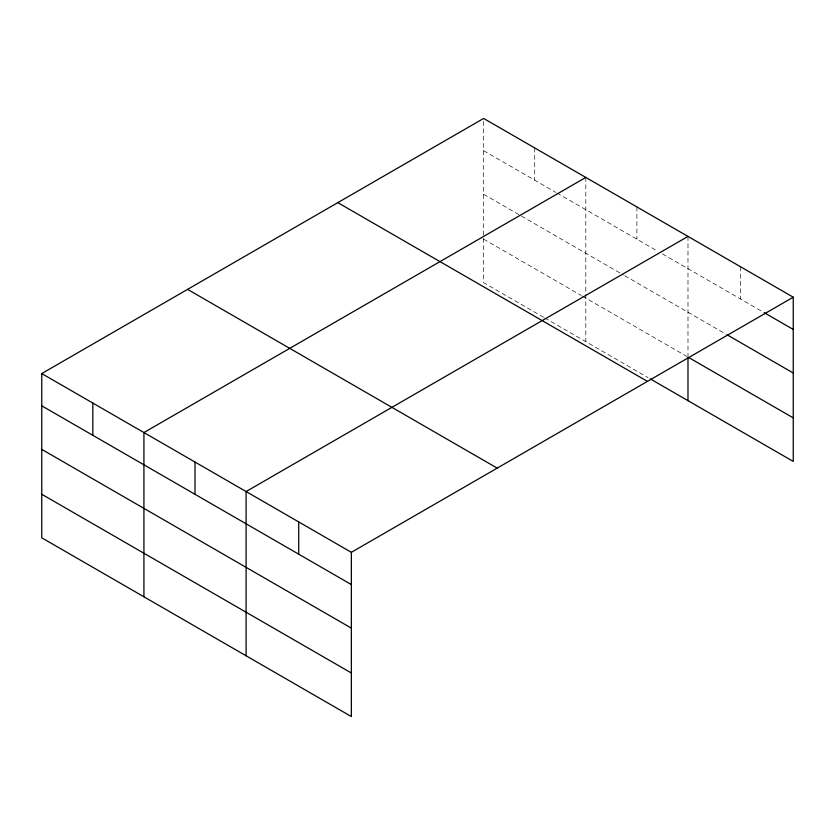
<?xml version="1.0" encoding="UTF-8"?>
<svg xmlns="http://www.w3.org/2000/svg" width="835" height="835" viewBox="0 0 835 835"><rect width="100%" height="100%" fill="white"/><g stroke="black" fill="none" stroke-linecap="round" stroke-linejoin="round"><path stroke-width="0.63" stroke-dasharray="4.17 3.13" d="M483.642 150.697L555.828 192.374M556.935 193.01L658.001 251.366M662.437 253.923L763.013 311.987M483.642 194.252L520.288 215.409M521.405 216.056L623.568 275.039M624.684 275.686L726.053 334.209M483.642 239.134L581.369 295.548M582.486 296.195L686.871 356.461M543.616 317.31L483.642 282.679L483.642 118.445M544.723 317.947L648.002 377.577M740.614 266.803L740.614 299.066M687.988 236.42L687.988 355.825M636.896 206.923L636.896 239.175M585.815 177.427L585.815 292.991M585.815 294.275L585.815 341.672M534.724 147.931L534.724 180.193"/><path stroke-width="1.25" d="M793.25 297.197L483.642 118.445L41.75 373.569L41.75 537.803L351.358 716.555L351.358 552.321L793.25 297.197L793.25 461.431L650.225 378.86M585.815 177.427L143.923 432.551L143.923 596.795M687.988 236.42L246.095 491.544L246.095 655.788M764.129 312.634L793.25 329.449M727.181 334.856L793.25 373.005M793.25 417.876L687.988 357.109L687.988 400.664M337.82 202.634L647.428 381.386M187.572 289.369L497.18 468.122M41.75 373.569L351.358 552.321M41.75 405.82L351.358 584.573M41.75 449.376L351.358 628.129M41.75 494.257L351.358 673M298.721 521.927L298.721 554.19M195.004 462.047L195.004 494.299M92.831 403.055L92.831 435.317"/></g></svg>
